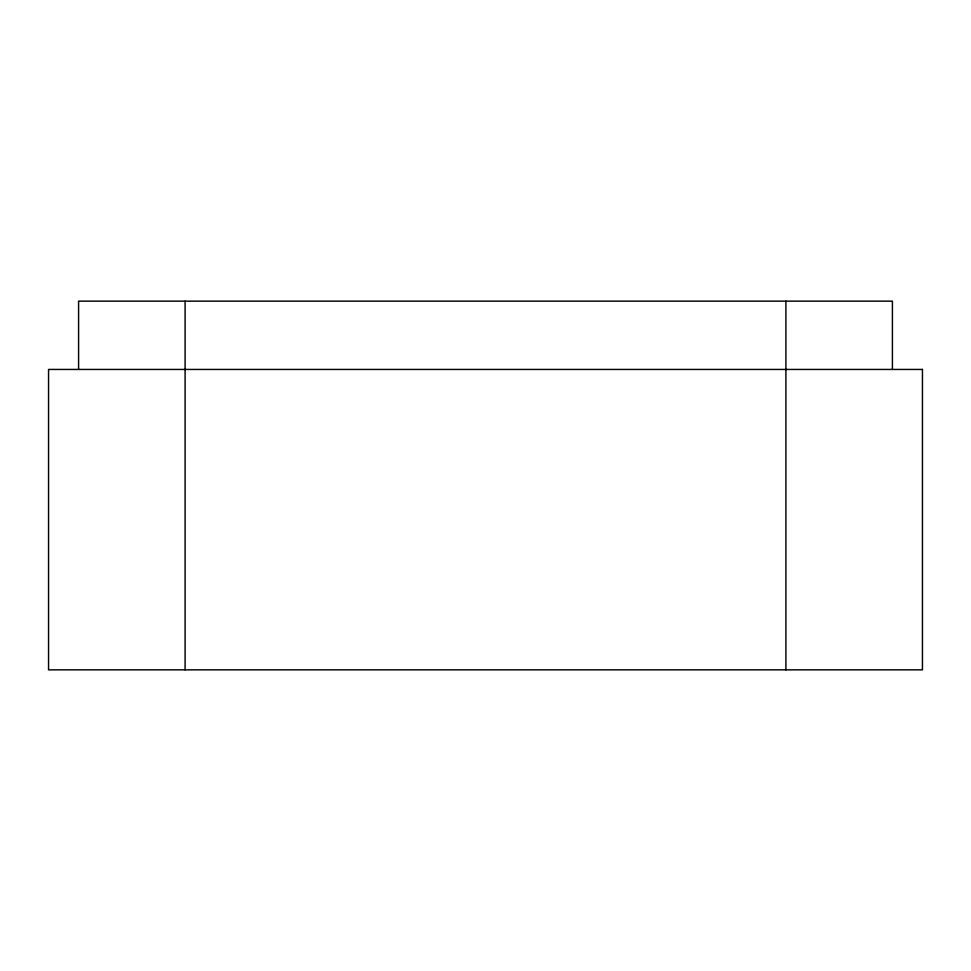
<?xml version="1.0" encoding="UTF-8"?>
<svg xmlns="http://www.w3.org/2000/svg" width="971" height="971" viewBox="0 0 971 971"><rect width="100%" height="100%" fill="white"/><g stroke="black" fill="none" stroke-linecap="round" stroke-linejoin="round"><path stroke-width="1.46" d="M892.41 369.441L892.41 301.156L78.59 301.156L78.59 369.441M785.903 301.156L785.903 669.844M185.097 301.156L185.097 669.844M922.45 369.441L48.55 369.441L48.55 669.844L922.45 669.844L922.45 369.441"/></g></svg>
